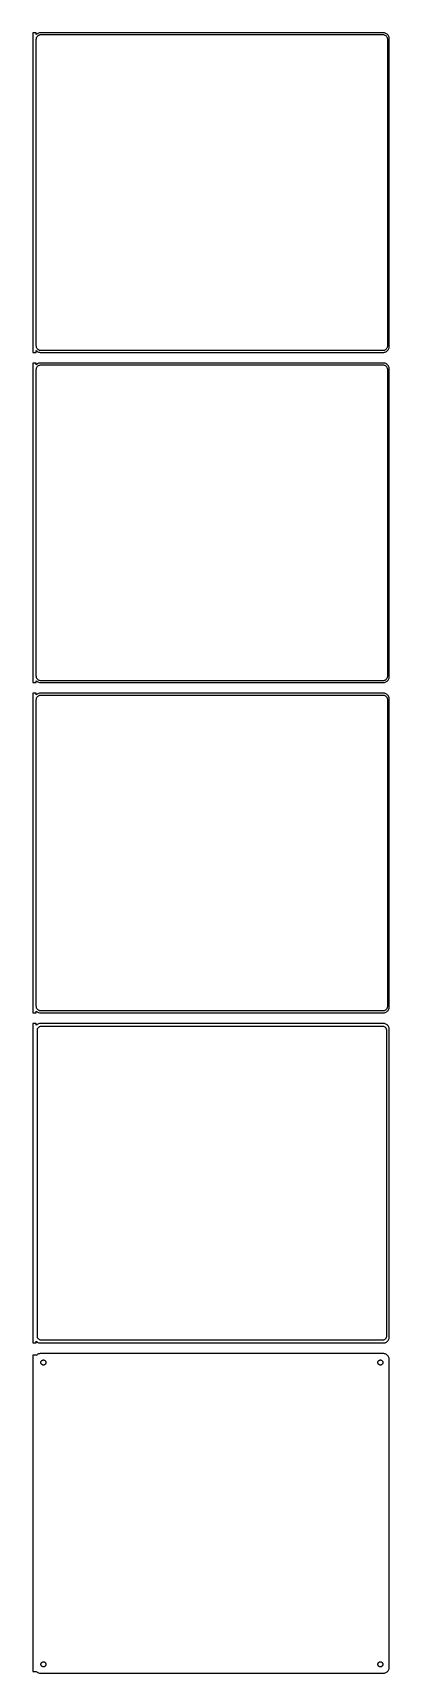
# Model space of a CAD drawing. Header units: metres. Extents: x -152 to 150, y 1260 to 2646.
import ezdxf

# ---------------------------------------------------------------- set-up
doc = ezdxf.new("R2010")
doc.units = ezdxf.units.M

msp = doc.modelspace()

# ---------------------------------------------------------------- linework, layer by layer
for p, q in [((-148.5, 2645.99), (-151.5, 2645.99)), ((-151.5, 2645.99), (-151.5, 2376.01)), ((-148.5, 2644.56), (-148.5, 2645.99)), ((-148.187, 2644.85), (-148.5, 2644.56)), ((-148.5, 2640.5), (-148.468, 2641)), ((-148.5, 2381.5), (-148.5, 2640.5)), ((-148.468, 2641), (-148.374, 2641.49)), ((-148.374, 2641.49), (-148.219, 2641.97)), ((-148.219, 2641.97), (-148.005, 2642.43)), ((-147.679, 2645.22), (-148.187, 2644.85)), ((-148.005, 2642.43), (-147.736, 2642.85)), ((-147.736, 2642.85), (-147.416, 2643.24)), ((-147.129, 2645.52), (-147.679, 2645.22)), ((-147.416, 2643.24), (-147.05, 2643.58)), ((-146.545, 2645.76), (-147.129, 2645.52)), ((-147.05, 2643.58), (-146.643, 2643.88)), ((-146.643, 2643.88), (-146.203, 2644.12)), ((-145.937, 2645.91), (-146.545, 2645.76)), ((-146.203, 2644.12), (-145.736, 2644.3)), ((-145.314, 2645.99), (-145.937, 2645.91)), ((-145.736, 2644.3), (-145.25, 2644.43)), ((145.314, 2645.99), (-145.314, 2645.99)), ((-145.25, 2644.43), (-144.751, 2644.49)), ((-144.751, 2644.49), (144.751, 2644.49)), ((144.751, 2644.49), (145.25, 2644.43)), ((145.25, 2644.43), (145.736, 2644.3)), ((145.937, 2645.91), (145.314, 2645.99)), ((145.736, 2644.3), (146.203, 2644.12)), ((146.545, 2645.76), (145.937, 2645.91)), ((146.203, 2644.12), (146.643, 2643.88)), ((147.129, 2645.52), (146.545, 2645.76)), ((146.643, 2643.88), (147.05, 2643.58)), ((147.05, 2643.58), (147.416, 2643.24)), ((147.679, 2645.22), (147.129, 2645.52)), ((147.416, 2643.24), (147.736, 2642.85)), ((148.187, 2644.85), (147.679, 2645.22)), ((147.736, 2642.85), (148.005, 2642.43)), ((148.005, 2642.43), (148.219, 2641.97)), ((148.645, 2644.42), (148.187, 2644.85)), ((148.219, 2641.97), (148.374, 2641.49)), ((148.374, 2641.49), (148.468, 2641)), ((148.468, 2641), (148.5, 2640.5)), ((148.5, 2640.5), (148.5, 2381.5)), ((149.045, 2643.94), (148.645, 2644.42)), ((149.382, 2643.41), (149.045, 2643.94)), ((149.649, 2642.84), (149.382, 2643.41)), ((149.843, 2642.24), (149.649, 2642.84)), ((149.961, 2641.63), (149.843, 2642.24)), ((150, 2641), (149.961, 2641.63)), ((150, 2381), (150, 2641)), ((-151.5, 2376.01), (-148.5, 2376.01)), ((-148.468, 2381), (-148.5, 2381.5)), ((-148.5, 2377.44), (-148.187, 2377.15)), ((-148.5, 2376.01), (-148.5, 2377.44)), ((-148.374, 2380.51), (-148.468, 2381)), ((-148.219, 2380.03), (-148.374, 2380.51)), ((-148.005, 2379.57), (-148.219, 2380.03)), ((-148.187, 2377.15), (-147.679, 2376.78)), ((-147.736, 2379.15), (-148.005, 2379.57)), ((-147.416, 2378.76), (-147.736, 2379.15)), ((-147.679, 2376.78), (-147.129, 2376.48)), ((-147.05, 2378.42), (-147.416, 2378.76)), ((-147.129, 2376.48), (-146.545, 2376.24)), ((-146.643, 2378.12), (-147.05, 2378.42)), ((-146.203, 2377.88), (-146.643, 2378.12)), ((-146.545, 2376.24), (-145.937, 2376.09)), ((-145.736, 2377.7), (-146.203, 2377.88)), ((-145.937, 2376.09), (-145.314, 2376.01)), ((-145.25, 2377.57), (-145.736, 2377.7)), ((-145.314, 2376.01), (145.314, 2376.01)), ((-144.751, 2377.51), (-145.25, 2377.57)), ((144.751, 2377.51), (-144.751, 2377.51)), ((145.25, 2377.57), (144.751, 2377.51)), ((145.736, 2377.7), (145.25, 2377.57)), ((145.314, 2376.01), (145.937, 2376.09)), ((146.203, 2377.88), (145.736, 2377.7)), ((145.937, 2376.09), (146.545, 2376.24)), ((146.643, 2378.12), (146.203, 2377.88)), ((146.545, 2376.24), (147.129, 2376.48)), ((147.05, 2378.42), (146.643, 2378.12)), ((147.416, 2378.76), (147.05, 2378.42)), ((147.129, 2376.48), (147.679, 2376.78)), ((147.736, 2379.15), (147.416, 2378.76)), ((147.679, 2376.78), (148.187, 2377.15)), ((148.005, 2379.57), (147.736, 2379.15)), ((148.219, 2380.03), (148.005, 2379.57)), ((148.187, 2377.15), (148.645, 2377.58)), ((148.374, 2380.51), (148.219, 2380.03)), ((148.468, 2381), (148.374, 2380.51)), ((148.5, 2381.5), (148.468, 2381)), ((148.645, 2377.58), (149.045, 2378.06)), ((149.045, 2378.06), (149.382, 2378.59)), ((149.382, 2378.59), (149.649, 2379.16)), ((149.649, 2379.16), (149.843, 2379.76)), ((149.843, 2379.76), (149.961, 2380.37)), ((149.961, 2380.37), (150, 2381)), ((-148.5, 2366.99), (-151.5, 2366.99)), ((-151.5, 2366.99), (-151.5, 2097.01)), ((-148.5, 2365.56), (-148.5, 2366.99)), ((-148.187, 2365.85), (-148.5, 2365.56)), ((-148.5, 2361.5), (-148.468, 2362)), ((-148.5, 2102.5), (-148.5, 2361.5)), ((-148.468, 2362), (-148.374, 2362.49)), ((-148.374, 2362.49), (-148.219, 2362.97)), ((-148.219, 2362.97), (-148.005, 2363.43)), ((-147.679, 2366.22), (-148.187, 2365.85)), ((-148.005, 2363.43), (-147.736, 2363.85)), ((-147.736, 2363.85), (-147.416, 2364.24)), ((-147.129, 2366.52), (-147.679, 2366.22)), ((-147.416, 2364.24), (-147.05, 2364.58)), ((-146.545, 2366.76), (-147.129, 2366.52)), ((-147.05, 2364.58), (-146.643, 2364.88)), ((-146.643, 2364.88), (-146.203, 2365.12)), ((-145.937, 2366.91), (-146.545, 2366.76)), ((-146.203, 2365.12), (-145.736, 2365.3)), ((-145.314, 2366.99), (-145.937, 2366.91)), ((-145.736, 2365.3), (-145.25, 2365.43)), ((145.314, 2366.99), (-145.314, 2366.99)), ((-145.25, 2365.43), (-144.751, 2365.49)), ((-144.751, 2365.49), (144.751, 2365.49)), ((144.751, 2365.49), (145.25, 2365.43)), ((145.25, 2365.43), (145.736, 2365.3)), ((145.937, 2366.91), (145.314, 2366.99)), ((145.736, 2365.3), (146.203, 2365.12)), ((146.545, 2366.76), (145.937, 2366.91)), ((146.203, 2365.12), (146.643, 2364.88)), ((147.129, 2366.52), (146.545, 2366.76)), ((146.643, 2364.88), (147.05, 2364.58)), ((147.05, 2364.58), (147.416, 2364.24)), ((147.679, 2366.22), (147.129, 2366.52)), ((147.416, 2364.24), (147.736, 2363.85)), ((148.187, 2365.85), (147.679, 2366.22)), ((147.736, 2363.85), (148.005, 2363.43)), ((148.005, 2363.43), (148.219, 2362.97)), ((148.645, 2365.42), (148.187, 2365.85)), ((148.219, 2362.97), (148.374, 2362.49)), ((148.374, 2362.49), (148.468, 2362)), ((148.468, 2362), (148.5, 2361.5)), ((148.5, 2361.5), (148.5, 2102.5)), ((149.045, 2364.94), (148.645, 2365.42)), ((149.382, 2364.41), (149.045, 2364.94)), ((149.649, 2363.84), (149.382, 2364.41)), ((149.843, 2363.24), (149.649, 2363.84)), ((149.961, 2362.63), (149.843, 2363.24)), ((150, 2362), (149.961, 2362.63)), ((150, 2102), (150, 2362)), ((-151.5, 2097.01), (-148.5, 2097.01)), ((-148.468, 2102), (-148.5, 2102.5)), ((-148.5, 2098.44), (-148.187, 2098.15)), ((-148.5, 2097.01), (-148.5, 2098.44)), ((-148.374, 2101.51), (-148.468, 2102)), ((-148.219, 2101.03), (-148.374, 2101.51)), ((-148.005, 2100.57), (-148.219, 2101.03)), ((-148.187, 2098.15), (-147.679, 2097.78)), ((-147.736, 2100.15), (-148.005, 2100.57)), ((-147.416, 2099.76), (-147.736, 2100.15)), ((-147.679, 2097.78), (-147.129, 2097.48)), ((-147.05, 2099.42), (-147.416, 2099.76)), ((-147.129, 2097.48), (-146.545, 2097.24)), ((-146.643, 2099.12), (-147.05, 2099.42)), ((-146.203, 2098.88), (-146.643, 2099.12)), ((-146.545, 2097.24), (-145.937, 2097.09)), ((-145.736, 2098.7), (-146.203, 2098.88)), ((-145.937, 2097.09), (-145.314, 2097.01)), ((-145.25, 2098.57), (-145.736, 2098.7)), ((-145.314, 2097.01), (145.314, 2097.01)), ((-144.751, 2098.51), (-145.25, 2098.57)), ((144.751, 2098.51), (-144.751, 2098.51)), ((145.25, 2098.57), (144.751, 2098.51)), ((145.736, 2098.7), (145.25, 2098.57)), ((145.314, 2097.01), (145.937, 2097.09)), ((146.203, 2098.88), (145.736, 2098.7)), ((145.937, 2097.09), (146.545, 2097.24)), ((146.643, 2099.12), (146.203, 2098.88)), ((146.545, 2097.24), (147.129, 2097.48)), ((147.05, 2099.42), (146.643, 2099.12)), ((147.416, 2099.76), (147.05, 2099.42)), ((147.129, 2097.48), (147.679, 2097.78)), ((147.736, 2100.15), (147.416, 2099.76)), ((147.679, 2097.78), (148.187, 2098.15)), ((148.005, 2100.57), (147.736, 2100.15)), ((148.219, 2101.03), (148.005, 2100.57)), ((148.187, 2098.15), (148.645, 2098.58)), ((148.374, 2101.51), (148.219, 2101.03)), ((148.468, 2102), (148.374, 2101.51)), ((148.5, 2102.5), (148.468, 2102)), ((148.645, 2098.58), (149.045, 2099.06)), ((149.045, 2099.06), (149.382, 2099.59)), ((149.382, 2099.59), (149.649, 2100.16)), ((149.649, 2100.16), (149.843, 2100.76)), ((149.843, 2100.76), (149.961, 2101.37)), ((149.961, 2101.37), (150, 2102)), ((-148.5, 2087.99), (-151.5, 2087.99)), ((-151.5, 2087.99), (-151.5, 1818.01)), ((-148.5, 2086.56), (-148.5, 2087.99)), ((-148.187, 2086.85), (-148.5, 2086.56)), ((-148.5, 2082.5), (-148.468, 2083)), ((-148.5, 1823.5), (-148.5, 2082.5)), ((-148.468, 2083), (-148.374, 2083.49)), ((-148.374, 2083.49), (-148.219, 2083.97)), ((-148.219, 2083.97), (-148.005, 2084.43)), ((-147.679, 2087.22), (-148.187, 2086.85)), ((-148.005, 2084.43), (-147.736, 2084.85)), ((-147.736, 2084.85), (-147.416, 2085.24)), ((-147.129, 2087.52), (-147.679, 2087.22)), ((-147.416, 2085.24), (-147.05, 2085.58)), ((-146.545, 2087.76), (-147.129, 2087.52)), ((-147.05, 2085.58), (-146.643, 2085.88)), ((-146.643, 2085.88), (-146.203, 2086.12)), ((-145.937, 2087.91), (-146.545, 2087.76)), ((-146.203, 2086.12), (-145.736, 2086.3)), ((-145.314, 2087.99), (-145.937, 2087.91)), ((-145.736, 2086.3), (-145.25, 2086.43)), ((145.314, 2087.99), (-145.314, 2087.99)), ((-145.25, 2086.43), (-144.751, 2086.49)), ((-144.751, 2086.49), (144.751, 2086.49)), ((144.751, 2086.49), (145.25, 2086.43)), ((145.25, 2086.43), (145.736, 2086.3)), ((145.937, 2087.91), (145.314, 2087.99)), ((145.736, 2086.3), (146.203, 2086.12)), ((146.545, 2087.76), (145.937, 2087.91)), ((146.203, 2086.12), (146.643, 2085.88)), ((147.129, 2087.52), (146.545, 2087.76)), ((146.643, 2085.88), (147.05, 2085.58)), ((147.05, 2085.58), (147.416, 2085.24)), ((147.679, 2087.22), (147.129, 2087.52)), ((147.416, 2085.24), (147.736, 2084.85)), ((148.187, 2086.85), (147.679, 2087.22)), ((147.736, 2084.85), (148.005, 2084.43)), ((148.005, 2084.43), (148.219, 2083.97)), ((148.645, 2086.42), (148.187, 2086.85)), ((148.219, 2083.97), (148.374, 2083.49)), ((148.374, 2083.49), (148.468, 2083)), ((148.468, 2083), (148.5, 2082.5)), ((148.5, 2082.5), (148.5, 1823.5)), ((149.045, 2085.94), (148.645, 2086.42)), ((149.382, 2085.41), (149.045, 2085.94)), ((149.649, 2084.84), (149.382, 2085.41)), ((149.843, 2084.24), (149.649, 2084.84)), ((149.961, 2083.63), (149.843, 2084.24)), ((150, 2083), (149.961, 2083.63)), ((150, 1823), (150, 2083)), ((-151.5, 1818.01), (-148.5, 1818.01)), ((-148.468, 1823), (-148.5, 1823.5)), ((-148.5, 1819.44), (-148.187, 1819.15)), ((-148.5, 1818.01), (-148.5, 1819.44)), ((-148.374, 1822.51), (-148.468, 1823)), ((-148.219, 1822.03), (-148.374, 1822.51)), ((-148.005, 1821.57), (-148.219, 1822.03)), ((-148.187, 1819.15), (-147.679, 1818.78)), ((-147.736, 1821.15), (-148.005, 1821.57)), ((-147.416, 1820.76), (-147.736, 1821.15)), ((-147.679, 1818.78), (-147.129, 1818.48)), ((-147.05, 1820.42), (-147.416, 1820.76)), ((-147.129, 1818.48), (-146.545, 1818.24)), ((-146.643, 1820.12), (-147.05, 1820.42)), ((-146.203, 1819.88), (-146.643, 1820.12)), ((-146.545, 1818.24), (-145.937, 1818.09)), ((-145.736, 1819.7), (-146.203, 1819.88)), ((-145.937, 1818.09), (-145.314, 1818.01)), ((-145.25, 1819.57), (-145.736, 1819.7)), ((-145.314, 1818.01), (145.314, 1818.01)), ((-144.751, 1819.51), (-145.25, 1819.57)), ((144.751, 1819.51), (-144.751, 1819.51)), ((145.25, 1819.57), (144.751, 1819.51)), ((145.736, 1819.7), (145.25, 1819.57)), ((145.314, 1818.01), (145.937, 1818.09)), ((146.203, 1819.88), (145.736, 1819.7)), ((145.937, 1818.09), (146.545, 1818.24)), ((146.643, 1820.12), (146.203, 1819.88)), ((146.545, 1818.24), (147.129, 1818.48)), ((147.05, 1820.42), (146.643, 1820.12)), ((147.416, 1820.76), (147.05, 1820.42)), ((147.129, 1818.48), (147.679, 1818.78)), ((147.736, 1821.15), (147.416, 1820.76)), ((147.679, 1818.78), (148.187, 1819.15)), ((148.005, 1821.57), (147.736, 1821.15)), ((148.219, 1822.03), (148.005, 1821.57)), ((148.187, 1819.15), (148.645, 1819.58)), ((148.374, 1822.51), (148.219, 1822.03)), ((148.468, 1823), (148.374, 1822.51)), ((148.5, 1823.5), (148.468, 1823)), ((148.645, 1819.58), (149.045, 1820.06)), ((149.045, 1820.06), (149.382, 1820.59)), ((149.382, 1820.59), (149.649, 1821.16)), ((149.649, 1821.16), (149.843, 1821.76)), ((149.843, 1821.76), (149.961, 1822.37)), ((149.961, 1822.37), (150, 1823)), ((-148.5, 1808.98), (-151.5, 1808.98)), ((-151.5, 1808.98), (-151.5, 1539.02)), ((-148.5, 1807.56), (-148.5, 1808.98)), ((-148.187, 1807.85), (-148.5, 1807.56)), ((-147.679, 1808.22), (-148.187, 1807.85)), ((-147.129, 1808.52), (-147.679, 1808.22)), ((-147.613, 1803.5), (-147.588, 1803.89)), ((-147.613, 1544.5), (-147.613, 1803.5)), ((-147.588, 1803.89), (-147.515, 1804.27)), ((-147.515, 1804.27), (-147.394, 1804.65)), ((-147.394, 1804.65), (-147.228, 1805)), ((-147.228, 1805), (-147.018, 1805.33)), ((-146.545, 1808.76), (-147.129, 1808.52)), ((-147.018, 1805.33), (-146.769, 1805.63)), ((-146.769, 1805.63), (-146.484, 1805.9)), ((-145.937, 1808.91), (-146.545, 1808.76)), ((-146.484, 1805.9), (-146.168, 1806.13)), ((-146.168, 1806.13), (-145.825, 1806.32)), ((-145.314, 1808.99), (-145.937, 1808.91)), ((-145.825, 1806.32), (-145.462, 1806.46)), ((-145.462, 1806.46), (-145.083, 1806.56)), ((145.314, 1808.99), (-145.314, 1808.99)), ((-145.083, 1806.56), (-144.695, 1806.61)), ((-144.695, 1806.61), (144.695, 1806.61)), ((144.695, 1806.61), (145.083, 1806.56)), ((145.083, 1806.56), (145.462, 1806.46)), ((145.937, 1808.91), (145.314, 1808.99)), ((145.462, 1806.46), (145.825, 1806.32)), ((145.825, 1806.32), (146.168, 1806.13)), ((146.545, 1808.76), (145.937, 1808.91)), ((146.168, 1806.13), (146.484, 1805.9)), ((146.484, 1805.9), (146.769, 1805.63)), ((147.129, 1808.52), (146.545, 1808.76)), ((146.769, 1805.63), (147.018, 1805.33)), ((147.018, 1805.33), (147.228, 1805)), ((147.679, 1808.22), (147.129, 1808.52)), ((147.228, 1805), (147.394, 1804.65)), ((147.394, 1804.65), (147.515, 1804.27)), ((147.515, 1804.27), (147.588, 1803.89)), ((147.588, 1803.89), (147.613, 1803.5)), ((147.613, 1803.5), (147.613, 1544.5)), ((148.187, 1807.85), (147.679, 1808.22)), ((148.645, 1807.42), (148.187, 1807.85)), ((149.045, 1806.94), (148.645, 1807.42)), ((149.382, 1806.41), (149.045, 1806.94)), ((149.649, 1805.84), (149.382, 1806.41)), ((149.843, 1805.24), (149.649, 1805.84)), ((149.961, 1804.63), (149.843, 1805.24)), ((150, 1804), (149.961, 1804.63)), ((150, 1544), (150, 1804)), ((-151.5, 1539.02), (-148.5, 1539.02)), ((-148.5, 1539.02), (-148.5, 1540.44)), ((-148.5, 1540.44), (-148.187, 1540.15)), ((-148.187, 1540.15), (-147.679, 1539.78)), ((-147.679, 1539.78), (-147.129, 1539.48)), ((-147.588, 1544.11), (-147.613, 1544.5)), ((-147.515, 1543.73), (-147.588, 1544.11)), ((-147.394, 1543.35), (-147.515, 1543.73)), ((-147.228, 1543), (-147.394, 1543.35)), ((-147.018, 1542.67), (-147.228, 1543)), ((-147.129, 1539.48), (-146.545, 1539.24)), ((-146.769, 1542.37), (-147.018, 1542.67)), ((-146.484, 1542.1), (-146.769, 1542.37)), ((-146.545, 1539.24), (-145.937, 1539.09)), ((-146.168, 1541.87), (-146.484, 1542.1)), ((-145.825, 1541.68), (-146.168, 1541.87)), ((-145.937, 1539.09), (-145.314, 1539.01)), ((-145.462, 1541.54), (-145.825, 1541.68)), ((-145.083, 1541.44), (-145.462, 1541.54)), ((-145.314, 1539.01), (145.314, 1539.01)), ((-144.695, 1541.39), (-145.083, 1541.44)), ((144.695, 1541.39), (-144.695, 1541.39)), ((145.083, 1541.44), (144.695, 1541.39)), ((145.462, 1541.54), (145.083, 1541.44)), ((145.314, 1539.01), (145.937, 1539.09)), ((145.825, 1541.68), (145.462, 1541.54)), ((146.168, 1541.87), (145.825, 1541.68)), ((145.937, 1539.09), (146.545, 1539.24)), ((146.484, 1542.1), (146.168, 1541.87)), ((146.769, 1542.37), (146.484, 1542.1)), ((146.545, 1539.24), (147.129, 1539.48)), ((147.018, 1542.67), (146.769, 1542.37)), ((147.228, 1543), (147.018, 1542.67)), ((147.129, 1539.48), (147.679, 1539.78)), ((147.394, 1543.35), (147.228, 1543)), ((147.515, 1543.73), (147.394, 1543.35)), ((147.588, 1544.11), (147.515, 1543.73)), ((147.613, 1544.5), (147.588, 1544.11)), ((147.679, 1539.78), (148.187, 1540.15)), ((148.187, 1540.15), (148.645, 1540.58)), ((148.645, 1540.58), (149.045, 1541.06)), ((149.045, 1541.06), (149.382, 1541.59)), ((149.382, 1541.59), (149.649, 1542.16)), ((149.649, 1542.16), (149.843, 1542.76)), ((149.843, 1542.76), (149.961, 1543.37)), ((149.961, 1543.37), (150, 1544)), ((-148.5, 1528.65), (-151.5, 1528.65)), ((-151.5, 1528.65), (-151.5, 1261.35)), ((-148.187, 1528.85), (-148.5, 1528.56)), ((-148.5, 1528.56), (-148.5, 1528.65)), ((-147.679, 1529.22), (-148.187, 1528.85)), ((-147.129, 1529.52), (-147.679, 1529.22)), ((-146.545, 1529.76), (-147.129, 1529.52)), ((-145.937, 1529.91), (-146.545, 1529.76)), ((-145.314, 1529.99), (-145.937, 1529.91)), ((145.314, 1529.99), (-145.314, 1529.99)), ((-143.16, 1524.53), (-142.9, 1524.6)), ((-142.9, 1524.6), (-142.634, 1524.63)), ((-142.634, 1524.63), (-142.366, 1524.63)), ((-142.366, 1524.63), (-142.1, 1524.6)), ((-142.1, 1524.6), (-141.84, 1524.53)), ((141.84, 1524.53), (142.1, 1524.6)), ((142.1, 1524.6), (142.366, 1524.63)), ((142.366, 1524.63), (142.634, 1524.63)), ((142.634, 1524.63), (142.9, 1524.6)), ((142.9, 1524.6), (143.16, 1524.53)), ((145.937, 1529.91), (145.314, 1529.99)), ((146.545, 1529.76), (145.937, 1529.91)), ((147.129, 1529.52), (146.545, 1529.76)), ((147.679, 1529.22), (147.129, 1529.52)), ((148.187, 1528.85), (147.679, 1529.22)), ((148.645, 1528.42), (148.187, 1528.85)), ((149.045, 1527.94), (148.645, 1528.42)), ((149.382, 1527.41), (149.045, 1527.94)), ((149.649, 1526.84), (149.382, 1527.41)), ((149.843, 1526.24), (149.649, 1526.84)), ((149.961, 1525.63), (149.843, 1526.24)), ((150, 1525), (149.961, 1525.63)), ((150, 1265), (150, 1525)), ((-144.635, 1522.5), (-144.618, 1522.77)), ((-144.618, 1522.23), (-144.635, 1522.5)), ((-144.618, 1522.77), (-144.568, 1523.03)), ((-144.568, 1521.97), (-144.618, 1522.23)), ((-144.568, 1523.03), (-144.485, 1523.29)), ((-144.485, 1521.71), (-144.568, 1521.97)), ((-144.485, 1523.29), (-144.371, 1523.53)), ((-144.371, 1521.47), (-144.485, 1521.71)), ((-144.371, 1523.53), (-144.227, 1523.76)), ((-144.227, 1521.24), (-144.371, 1521.47)), ((-144.227, 1523.76), (-144.057, 1523.96)), ((-144.057, 1521.04), (-144.227, 1521.24)), ((-144.057, 1523.96), (-143.861, 1524.15)), ((-143.861, 1520.85), (-144.057, 1521.04)), ((-143.861, 1524.15), (-143.644, 1524.3)), ((-143.644, 1520.7), (-143.861, 1520.85)), ((-143.644, 1524.3), (-143.409, 1524.43)), ((-143.409, 1520.57), (-143.644, 1520.7)), ((-143.409, 1524.43), (-143.16, 1524.53)), ((-143.16, 1520.47), (-143.409, 1520.57)), ((-142.9, 1520.4), (-143.16, 1520.47)), ((-142.634, 1520.37), (-142.9, 1520.4)), ((-142.366, 1520.37), (-142.634, 1520.37)), ((-142.1, 1520.4), (-142.366, 1520.37)), ((-141.84, 1520.47), (-142.1, 1520.4)), ((-141.84, 1524.53), (-141.591, 1524.43)), ((-141.591, 1520.57), (-141.84, 1520.47)), ((-141.591, 1524.43), (-141.356, 1524.3)), ((-141.356, 1520.7), (-141.591, 1520.57)), ((-141.356, 1524.3), (-141.139, 1524.15)), ((-141.139, 1520.85), (-141.356, 1520.7)), ((-141.139, 1524.15), (-140.943, 1523.96)), ((-140.943, 1521.04), (-141.139, 1520.85)), ((-140.943, 1523.96), (-140.773, 1523.76)), ((-140.773, 1521.24), (-140.943, 1521.04)), ((-140.773, 1523.76), (-140.629, 1523.53)), ((-140.629, 1521.47), (-140.773, 1521.24)), ((-140.629, 1523.53), (-140.515, 1523.29)), ((-140.515, 1521.71), (-140.629, 1521.47)), ((-140.515, 1523.29), (-140.432, 1523.03)), ((-140.432, 1521.97), (-140.515, 1521.71)), ((-140.432, 1523.03), (-140.382, 1522.77)), ((-140.382, 1522.23), (-140.432, 1521.97)), ((-140.382, 1522.77), (-140.365, 1522.5)), ((-140.365, 1522.5), (-140.382, 1522.23)), ((140.365, 1522.5), (140.382, 1522.77)), ((140.382, 1522.23), (140.365, 1522.5)), ((140.382, 1522.77), (140.432, 1523.03)), ((140.432, 1521.97), (140.382, 1522.23)), ((140.432, 1523.03), (140.515, 1523.29)), ((140.515, 1521.71), (140.432, 1521.97)), ((140.515, 1523.29), (140.629, 1523.53)), ((140.629, 1521.47), (140.515, 1521.71)), ((140.629, 1523.53), (140.773, 1523.76)), ((140.773, 1521.24), (140.629, 1521.47)), ((140.773, 1523.76), (140.943, 1523.96)), ((140.943, 1521.04), (140.773, 1521.24)), ((140.943, 1523.96), (141.139, 1524.15)), ((141.139, 1520.85), (140.943, 1521.04)), ((141.139, 1524.15), (141.356, 1524.3)), ((141.356, 1520.7), (141.139, 1520.85)), ((141.356, 1524.3), (141.591, 1524.43)), ((141.591, 1520.57), (141.356, 1520.7)), ((141.591, 1524.43), (141.84, 1524.53)), ((141.84, 1520.47), (141.591, 1520.57)), ((142.1, 1520.4), (141.84, 1520.47)), ((142.366, 1520.37), (142.1, 1520.4)), ((142.634, 1520.37), (142.366, 1520.37)), ((142.9, 1520.4), (142.634, 1520.37)), ((143.16, 1520.47), (142.9, 1520.4)), ((143.16, 1524.53), (143.409, 1524.43)), ((143.409, 1520.57), (143.16, 1520.47)), ((143.409, 1524.43), (143.644, 1524.3)), ((143.644, 1520.7), (143.409, 1520.57)), ((143.644, 1524.3), (143.861, 1524.15)), ((143.861, 1520.85), (143.644, 1520.7)), ((143.861, 1524.15), (144.057, 1523.96)), ((144.057, 1521.04), (143.861, 1520.85)), ((144.057, 1523.96), (144.227, 1523.76)), ((144.227, 1521.24), (144.057, 1521.04)), ((144.227, 1523.76), (144.371, 1523.53)), ((144.371, 1521.47), (144.227, 1521.24)), ((144.371, 1523.53), (144.485, 1523.29)), ((144.485, 1521.71), (144.371, 1521.47)), ((144.485, 1523.29), (144.568, 1523.03)), ((144.568, 1521.97), (144.485, 1521.71)), ((144.568, 1523.03), (144.618, 1522.77)), ((144.618, 1522.23), (144.568, 1521.97)), ((144.618, 1522.77), (144.635, 1522.5)), ((144.635, 1522.5), (144.618, 1522.23)), ((-151.5, 1261.35), (-148.5, 1261.35)), ((-148.5, 1261.35), (-148.5, 1261.44)), ((-148.5, 1261.44), (-148.187, 1261.15)), ((-144.635, 1267.5), (-144.618, 1267.77)), ((-144.618, 1267.23), (-144.635, 1267.5)), ((-144.618, 1267.77), (-144.568, 1268.03)), ((-144.568, 1266.97), (-144.618, 1267.23)), ((-144.568, 1268.03), (-144.485, 1268.29)), ((-144.485, 1266.71), (-144.568, 1266.97)), ((-144.485, 1268.29), (-144.371, 1268.53)), ((-144.371, 1266.47), (-144.485, 1266.71)), ((-144.371, 1268.53), (-144.227, 1268.76)), ((-144.227, 1266.24), (-144.371, 1266.47)), ((-144.227, 1268.76), (-144.057, 1268.96)), ((-144.057, 1266.04), (-144.227, 1266.24)), ((-144.057, 1268.96), (-143.861, 1269.15)), ((-143.861, 1265.85), (-144.057, 1266.04)), ((-143.861, 1269.15), (-143.644, 1269.3)), ((-143.644, 1265.7), (-143.861, 1265.85)), ((-143.644, 1269.3), (-143.409, 1269.43)), ((-143.409, 1265.57), (-143.644, 1265.7)), ((-143.409, 1269.43), (-143.16, 1269.53)), ((-143.16, 1265.47), (-143.409, 1265.57)), ((-143.16, 1269.53), (-142.9, 1269.6)), ((-142.9, 1265.4), (-143.16, 1265.47)), ((-142.9, 1269.6), (-142.634, 1269.63)), ((-142.634, 1265.37), (-142.9, 1265.4)), ((-142.634, 1269.63), (-142.366, 1269.63)), ((-142.366, 1265.37), (-142.634, 1265.37)), ((-142.366, 1269.63), (-142.1, 1269.6)), ((-142.1, 1265.4), (-142.366, 1265.37)), ((-142.1, 1269.6), (-141.84, 1269.53)), ((-141.84, 1265.47), (-142.1, 1265.4)), ((-141.84, 1269.53), (-141.591, 1269.43)), ((-141.591, 1265.57), (-141.84, 1265.47)), ((-141.591, 1269.43), (-141.356, 1269.3)), ((-141.356, 1265.7), (-141.591, 1265.57)), ((-141.356, 1269.3), (-141.139, 1269.15)), ((-141.139, 1265.85), (-141.356, 1265.7)), ((-141.139, 1269.15), (-140.943, 1268.96)), ((-140.943, 1266.04), (-141.139, 1265.85)), ((-140.943, 1268.96), (-140.773, 1268.76)), ((-140.773, 1266.24), (-140.943, 1266.04)), ((-140.773, 1268.76), (-140.629, 1268.53)), ((-140.629, 1266.47), (-140.773, 1266.24)), ((-140.629, 1268.53), (-140.515, 1268.29)), ((-140.515, 1266.71), (-140.629, 1266.47)), ((-140.515, 1268.29), (-140.432, 1268.03)), ((-140.432, 1266.97), (-140.515, 1266.71)), ((-140.432, 1268.03), (-140.382, 1267.77)), ((-140.382, 1267.23), (-140.432, 1266.97)), ((-140.382, 1267.77), (-140.365, 1267.5)), ((-140.365, 1267.5), (-140.382, 1267.23)), ((140.365, 1267.5), (140.382, 1267.77)), ((140.382, 1267.23), (140.365, 1267.5)), ((140.382, 1267.77), (140.432, 1268.03)), ((140.432, 1266.97), (140.382, 1267.23)), ((140.432, 1268.03), (140.515, 1268.29)), ((140.515, 1266.71), (140.432, 1266.97)), ((140.515, 1268.29), (140.629, 1268.53)), ((140.629, 1266.47), (140.515, 1266.71)), ((140.629, 1268.53), (140.773, 1268.76)), ((140.773, 1266.24), (140.629, 1266.47)), ((140.773, 1268.76), (140.943, 1268.96)), ((140.943, 1266.04), (140.773, 1266.24)), ((140.943, 1268.96), (141.139, 1269.15)), ((141.139, 1265.85), (140.943, 1266.04)), ((141.139, 1269.15), (141.356, 1269.3)), ((141.356, 1265.7), (141.139, 1265.85)), ((141.356, 1269.3), (141.591, 1269.43)), ((141.591, 1265.57), (141.356, 1265.7)), ((141.591, 1269.43), (141.84, 1269.53)), ((141.84, 1265.47), (141.591, 1265.57)), ((141.84, 1269.53), (142.1, 1269.6)), ((142.1, 1265.4), (141.84, 1265.47)), ((142.1, 1269.6), (142.366, 1269.63)), ((142.366, 1265.37), (142.1, 1265.4)), ((142.366, 1269.63), (142.634, 1269.63)), ((142.634, 1265.37), (142.366, 1265.37)), ((142.634, 1269.63), (142.9, 1269.6)), ((142.9, 1265.4), (142.634, 1265.37)), ((142.9, 1269.6), (143.16, 1269.53)), ((143.16, 1265.47), (142.9, 1265.4)), ((143.16, 1269.53), (143.409, 1269.43)), ((143.409, 1265.57), (143.16, 1265.47)), ((143.409, 1269.43), (143.644, 1269.3)), ((143.644, 1265.7), (143.409, 1265.57)), ((143.644, 1269.3), (143.861, 1269.15)), ((143.861, 1265.85), (143.644, 1265.7)), ((143.861, 1269.15), (144.057, 1268.96)), ((144.057, 1266.04), (143.861, 1265.85)), ((144.057, 1268.96), (144.227, 1268.76)), ((144.227, 1266.24), (144.057, 1266.04)), ((144.227, 1268.76), (144.371, 1268.53)), ((144.371, 1266.47), (144.227, 1266.24)), ((144.371, 1268.53), (144.485, 1268.29)), ((144.485, 1266.71), (144.371, 1266.47)), ((144.485, 1268.29), (144.568, 1268.03)), ((144.568, 1266.97), (144.485, 1266.71)), ((144.568, 1268.03), (144.618, 1267.77)), ((144.618, 1267.23), (144.568, 1266.97)), ((144.618, 1267.77), (144.635, 1267.5)), ((144.635, 1267.5), (144.618, 1267.23)), ((148.187, 1261.15), (148.645, 1261.58)), ((148.645, 1261.58), (149.045, 1262.06)), ((149.045, 1262.06), (149.382, 1262.59)), ((149.382, 1262.59), (149.649, 1263.16)), ((149.649, 1263.16), (149.843, 1263.76)), ((149.843, 1263.76), (149.961, 1264.37)), ((149.961, 1264.37), (150, 1265)), ((-148.187, 1261.15), (-147.679, 1260.78)), ((-147.679, 1260.78), (-147.129, 1260.48)), ((-147.129, 1260.48), (-146.545, 1260.24)), ((-146.545, 1260.24), (-145.937, 1260.09)), ((-145.937, 1260.09), (-145.314, 1260.01)), ((-145.314, 1260.01), (145.314, 1260.01)), ((145.314, 1260.01), (145.937, 1260.09)), ((145.937, 1260.09), (146.545, 1260.24)), ((146.545, 1260.24), (147.129, 1260.48)), ((147.129, 1260.48), (147.679, 1260.78)), ((147.679, 1260.78), (148.187, 1261.15))]:
    msp.add_line(p, q)

doc.saveas('drawing.dxf')
